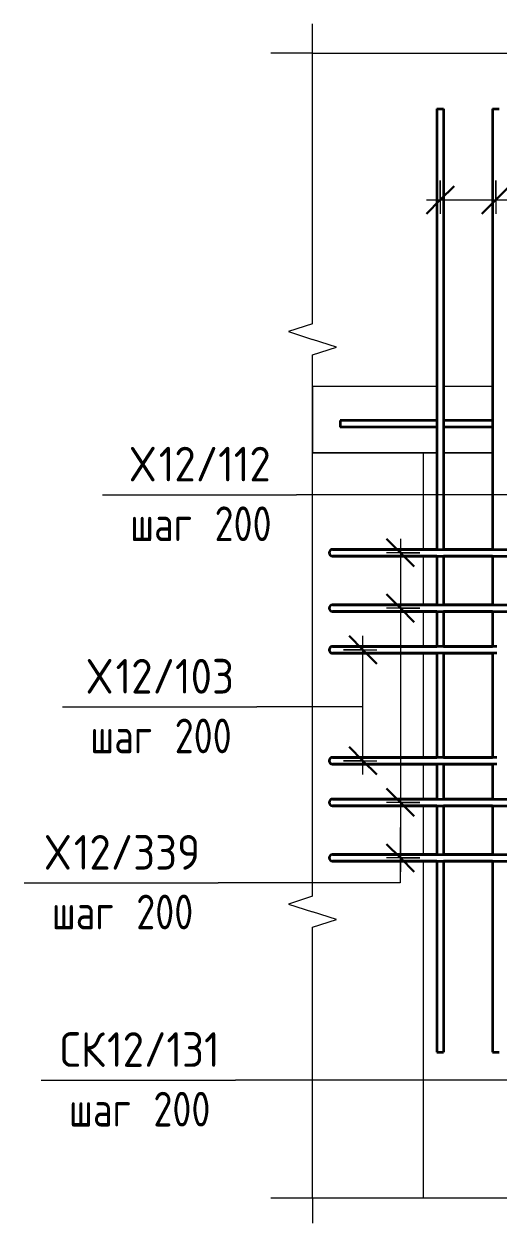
# Model space of a CAD drawing. Header units: millimetres. Extents: x 27196 to 80378, y -5588 to 34882.
# Drawn here: x 77860 to 78714, y -58 to 2103 of the extents above; entities that cross this region are included whole.
import ezdxf

# ---------------------------------------------------------------- set-up
doc = ezdxf.new("R2010")
doc.units = ezdxf.units.MM
for name, color, linetype, lineweight in [('AA_Dim', 7, 'Continuous', 9), ('AA_Dim-25', 7, 'Continuous', 9), ('AA_Oformlenie', 7, 'Continuous', 9), ('AA_Vinoska', 7, 'Continuous', 9), ('AF_Perekritie_Опалубка', 253, 'Continuous', 18), ('AF_Stena_Опалубка', 253, 'Continuous', 18), ('KR_Armatura_Tonkie', 7, 'Continuous', 20)]:
    doc.layers.add(name, color=color, linetype=linetype, lineweight=lineweight)
doc.styles.add('ISOCPEUR_10', font='isocpeur.ttf', dxfattribs={"width": 0.9, "height": 62.5})
doc.styles.add('ISOCPEUR_11', font='isocpeur.ttf', dxfattribs={"width": 0.8, "height": 62.5})
doc.dimstyles.new('10_Раскладка_арматуры_с_засечками_1', dxfattribs={"dimscale": 304.8, "dimtxt": 0.18, "dimasz": 0.164042, "dimexe": 0.082021, "dimexo": 0, "dimgap": 0, "dimtad": 1, "dimdec": 3, "dimrnd": 0.001, "dimdsep": 46, "dimtxsty": 'ISOCPEUR_11', "dimblk1": 'OBLIQUE', "dimblk2": 'OBLIQUE', "dimsah": 1, "dimcen": 0.09, "dimdle": 0.082021, "dimazin": 0, "dimtfac": 1, "dimtdec": 4, "dimtix": 1, "dimtmove": 0, "dimatfit": 3, "dimfxl": 1, "dimtvp": 1, "dimtolj": 1, "dimtzin": 0, "dimlwd": 18, "dimlwe": 18, "dimarcsym": 2})

# ---------------------------------------------------------------- blocks, each defined once
blk = doc.blocks.new('011_Прямоугольник обрыва _ЭлУзла_ - 011_Прямоугольник обрыва _ЭлУзла_-4149811-Схема обрамления отверстия в стене')
at = {"layer": 'AA_Oformlenie'}
for p, q in [((-32785.1, 1562.6), (-32785.1, 2050.2)), ((-32785.1, 2050.2), (-32412.6, 2050.2)), ((-32356.9, 2050.2), (-31612.6, 2050.2)), ((-31556.9, 2050.2), (-31185.1, 2050.2)), ((-31185.1, 2050.2), (-31185.1, 1562.6)), ((-32785.1, 530.9), (-32785.1, 1506.9)), ((-31185.1, 1506.9), (-31185.1, 530.9)), ((-32785.1, -13.1), (-32785.1, 475.2)), ((-31185.1, 475.2), (-31185.1, -13.1)), ((-32412.6, -13.1), (-32785.1, -13.1)), ((-31612.6, -13.1), (-32356.9, -13.1)), ((-31185.1, -13.1), (-31556.9, -13.1))]:
    blk.add_line(p, q, dxfattribs=at)
blk = doc.blocks.new('042_М_Арматуры - Диам длина поз _ Комментарий-3662934-Схема обрамления отверстия в стене')
at = {"layer": 'AA_Vinoska'}
blk.add_line((-33274, 199.5), (-32924, 199.5), dxfattribs=at)
blk = doc.blocks.new('DIMBLOCK103-Схема обрамления отверстия в стене')
at = {"layer": 'AA_Dim-25', "lineweight": 30}
for p, q in [((78538.4, 1150), (78513.4, 1175)), ((78538.4, 1150), (78563.4, 1125)), ((78538.4, 1050), (78513.4, 1075)), ((78538.4, 1050), (78563.4, 1025))]:
    blk.add_line(p, q, dxfattribs=at)
at = {"layer": 'AA_Dim-25', "lineweight": 18}
for p, q in [((78538.4, 1175), (78538.4, 1050)), ((78573.7, 1150), (78513.4, 1150)), ((78538.4, 1150), (78573.7, 1150)), ((78573.7, 1050), (78513.4, 1050)), ((78538.4, 1050), (78573.7, 1050))]:
    blk.add_line(p, q, dxfattribs=at)
blk = doc.blocks.new('_Oblique')
at = {"color": 0, "linetype": 'ByBlock', "lineweight": -2}
blk.add_line((-0.5, -0.5), (0.5, 0.5), dxfattribs=at)
blk = doc.blocks.new('DIMBLOCK104-Схема обрамления отверстия в стене')
at = {"layer": 'AA_Dim-25', "lineweight": 30}
for p, q in [((78538.4, 1050), (78513.4, 1075)), ((78538.4, 1050), (78563.4, 1025)), ((78538.4, 700), (78513.4, 725)), ((78538.4, 700), (78563.4, 675))]:
    blk.add_line(p, q, dxfattribs=at)
at = {"layer": 'AA_Dim-25', "lineweight": 18}
for p, q in [((78573.7, 1050), (78513.4, 1050)), ((78538.4, 1050), (78538.4, 700)), ((78538.4, 1050), (78573.7, 1050)), ((78573.7, 700), (78513.4, 700)), ((78538.4, 700), (78573.7, 700))]:
    blk.add_line(p, q, dxfattribs=at)
blk = doc.blocks.new('DIMBLOCK105-Схема обрамления отверстия в стене')
at = {"layer": 'AA_Dim-25', "lineweight": 30}
for p, q in [((78538.4, 700), (78513.4, 725)), ((78538.4, 700), (78563.4, 675)), ((78538.4, 600), (78513.4, 625)), ((78538.4, 600), (78563.4, 575))]:
    blk.add_line(p, q, dxfattribs=at)
at = {"layer": 'AA_Dim-25', "lineweight": 18}
for p, q in [((78573.7, 700), (78513.4, 700)), ((78538.4, 700), (78538.4, 575)), ((78538.4, 700), (78573.7, 700)), ((78573.7, 600), (78513.4, 600)), ((78538.4, 600), (78573.7, 600))]:
    blk.add_line(p, q, dxfattribs=at)
blk = doc.blocks.new('DIMBLOCK106-Схема обрамления отверстия в стене')
at = {"layer": 'AA_Dim-25', "lineweight": 18}
for p, q in [((78610.2, 1821.1), (78610.2, 1760.8)), ((78610.2, 1785.8), (78610.2, 1821.1)), ((78710.2, 1821.1), (78710.2, 1760.8)), ((78710.2, 1785.8), (78710.2, 1821.1)), ((78585.2, 1785.8), (78710.2, 1785.8))]:
    blk.add_line(p, q, dxfattribs=at)
at = {"layer": 'AA_Dim-25', "lineweight": 30}
for p, q in [((78610.2, 1785.8), (78635.2, 1810.8)), ((78710.2, 1785.8), (78735.2, 1810.8)), ((78610.2, 1785.8), (78585.2, 1760.8)), ((78710.2, 1785.8), (78685.2, 1760.8))]:
    blk.add_line(p, q, dxfattribs=at)
blk = doc.blocks.new('DIMBLOCK107-Схема обрамления отверстия в стене')
at = {"layer": 'AA_Dim-25', "lineweight": 18}
for p, q in [((78710.2, 1821.1), (78710.2, 1760.8)), ((78710.2, 1785.8), (78710.2, 1821.1)), ((79610.2, 1821.1), (79610.2, 1760.8)), ((79610.2, 1785.8), (79610.2, 1821.1)), ((78710.2, 1785.8), (79610.2, 1785.8))]:
    blk.add_line(p, q, dxfattribs=at)
at = {"layer": 'AA_Dim-25', "lineweight": 30}
for p, q in [((78710.2, 1785.8), (78735.2, 1810.8)), ((79610.2, 1785.8), (79635.2, 1810.8)), ((78710.2, 1785.8), (78685.2, 1760.8)), ((79610.2, 1785.8), (79585.2, 1760.8))]:
    blk.add_line(p, q, dxfattribs=at)
blk = doc.blocks.new('DIMBLOCK112-Схема обрамления отверстия в стене')
at = {"layer": 'AA_Dim-25', "lineweight": 30}
for p, q in [((78471, 975), (78446, 1000)), ((78471, 975), (78496, 950)), ((78471, 775), (78446, 800)), ((78471, 775), (78496, 750))]:
    blk.add_line(p, q, dxfattribs=at)
at = {"layer": 'AA_Dim-25', "lineweight": 18}
for p, q in [((78471, 750), (78471, 1000)), ((78435.7, 975), (78496, 975)), ((78471, 975), (78435.7, 975)), ((78435.7, 775), (78496, 775)), ((78471, 775), (78435.7, 775))]:
    blk.add_line(p, q, dxfattribs=at)

msp = doc.modelspace()

# ---------------------------------------------------------------- linework, layer by layer
at = {"layer": 'AA_Vinoska'}
for p, q in [((78380.1578, 2050.1675), (78380.1578, 2102.8921)), ((78380.1578, 2050.1675), (78305.1578, 2050.1675)), ((78380.1578, 1562.5127), (78336.8327, 1548.4355)), ((78336.8327, 1548.4355), (78380.1578, 1534.3583)), ((78423.459, 1520.6083), (78380.1578, 1534.3583)), ((78380.1578, 1506.8583), (78423.459, 1520.6083)), ((78860.2147, 1254.5309), (78351.3759, 1254.5309)), ((78470.5169, 872.1654), (78279.5595, 872.1654)), ((78538.1633, 654.545), (78538.1633, 554.8599)), ((78538.1633, 554.8599), (78210.2513, 554.8599)), ((78380.1578, 530.8943), (78336.8327, 516.8172)), ((78336.8327, 516.8172), (78380.1578, 502.74)), ((78423.459, 488.99), (78380.1578, 502.74)), ((78380.1578, 475.24), (78423.459, 488.99)), ((79080.8031, 199.4806), (78241.1877, 199.4806)), ((78380.1578, -13.0692), (78305.1578, -13.0692)), ((78380.1578, -13.0692), (78380.1578, -58.0886))]:
    msp.add_line(p, q, dxfattribs=at)
at = {"layer": 'AF_Perekritie_Опалубка', "lineweight": 20}
for p, q in [((78380.1578, 1450), (78604.1578, 1450)), ((78380.1578, 1450), (78380.1578, 1330)), ((78616.1578, 1450), (78704.1578, 1450)), ((78604.1578, 1330), (78380.1578, 1330)), ((78704.1578, 1330), (78616.1578, 1330))]:
    msp.add_line(p, q, dxfattribs=at)
at = {"layer": 'AF_Stena_Опалубка', "lineweight": 20}
for p, q in [((78380.1578, 530.8943), (78380.1578, 1330)), ((78380.1578, 1330), (78580.1578, 1330)), ((78604.1578, 1330), (78580.1578, 1330)), ((78580.1578, 1155.9996), (78580.1578, 1330)), ((78580.1578, 1330), (78604.1578, 1330)), ((78704.1578, 1330), (78616.1578, 1330)), ((78616.1578, 1330), (78704.1578, 1330)), ((78580.1578, 1055.9996), (78580.1578, 1143.9996)), ((78580.1578, 980.9996), (78580.1578, 1043.9996)), ((78580.1578, 780.9996), (78580.1578, 968.9996)), ((78580.1578, 706), (78580.1578, 768.9996)), ((78580.1578, 606), (78580.1578, 694)), ((78580.1578, -13.0692), (78580.1578, 594)), ((78380.1578, -13.0692), (78380.1578, 475.24))]:
    msp.add_line(p, q, dxfattribs=at)
at = {"layer": 'KR_Armatura_Tonkie', "lineweight": 35}
for p, q in [((78604.1578, 1950), (78604.1578, 1155.9996)), ((78604.1578, 1950), (78616.1578, 1950)), ((78604.1578, 1950), (78604.1578, 1388)), ((78604.1578, 1950), (78616.1578, 1950)), ((78616.1578, 1950), (78616.1578, 1155.9996)), ((78616.1578, 1950), (78616.1578, 1388)), ((78704.1578, 1950), (78704.1578, 1155.9996)), ((78704.1578, 1950), (78716.1578, 1950)), ((78704.1578, 1950), (78704.1578, 1388)), ((78704.1578, 1950), (78716.1578, 1950)), ((78604.1578, 1388), (78430.1578, 1388)), ((78430.1578, 1388), (78430.1578, 1376)), ((78704.1578, 1388), (78616.1578, 1388)), ((78604.1578, 1376), (78430.1578, 1376)), ((78604.1578, 1376), (78604.1578, 1155.9996)), ((78616.1578, 1376), (78616.1578, 1155.9996)), ((78704.1578, 1376), (78616.1578, 1376)), ((78704.1578, 1376), (78704.1578, 1155.9996)), ((78452.1578, 1155.9996), (78416.1578, 1155.9996)), ((78416.1578, 1155.9996), (78452.1578, 1155.9996)), ((78604.1578, 1155.9996), (78452.1578, 1155.9996)), ((78452.1578, 1155.9996), (78854.1578, 1155.9996)), ((78704.1578, 1155.9996), (78616.1578, 1155.9996)), ((78452.1578, 1143.9996), (78416.1578, 1143.9996)), ((78416.1578, 1143.9996), (78452.1578, 1143.9996)), ((78604.1578, 1143.9996), (78452.1578, 1143.9996)), ((78452.1578, 1143.9996), (78854.1578, 1143.9996)), ((78604.1578, 1143.9996), (78604.1578, 1055.9996)), ((78604.1578, 1143.9996), (78604.1578, 1055.9996)), ((78704.1578, 1143.9996), (78616.1578, 1143.9996)), ((78616.1578, 1143.9996), (78616.1578, 1055.9996)), ((78616.1578, 1143.9996), (78616.1578, 1055.9996)), ((78704.1578, 1143.9996), (78704.1578, 1055.9996)), ((78704.1578, 1143.9996), (78704.1578, 1055.9996)), ((78426.7019, 1055.9996), (78416.1578, 1055.9996)), ((78416.1578, 1055.9996), (78452.1578, 1055.9996)), ((78426.7019, 1055.9996), (78416.1578, 1055.9996)), ((78416.1578, 1055.9996), (78452.1578, 1055.9996)), ((78426.7019, 1043.9996), (78416.1578, 1043.9996)), ((78416.1578, 1043.9996), (78452.1578, 1043.9996)), ((78426.7019, 1043.9996), (78416.1578, 1043.9996)), ((78416.1578, 1043.9996), (78452.1578, 1043.9996)), ((78452.1578, 1055.9996), (78426.8818, 1055.9996)), ((78452.1578, 1055.9996), (78426.8818, 1055.9996)), ((78452.1578, 1043.9996), (78426.8818, 1043.9996)), ((78452.1578, 1043.9996), (78426.8818, 1043.9996)), ((78604.1578, 1055.9996), (78452.1578, 1055.9996)), ((78452.1578, 1055.9996), (78854.1578, 1055.9996)), ((78604.1578, 1055.9996), (78452.1578, 1055.9996)), ((78452.1578, 1055.9996), (78854.1578, 1055.9996)), ((78604.1578, 1043.9996), (78452.1578, 1043.9996)), ((78452.1578, 1043.9996), (78854.1578, 1043.9996)), ((78604.1578, 1043.9996), (78452.1578, 1043.9996)), ((78452.1578, 1043.9996), (78854.1578, 1043.9996)), ((78604.1578, 1043.9996), (78604.1578, 980.9996)), ((78604.1578, 1043.9996), (78604.1578, 980.9996)), ((78704.1578, 1055.9996), (78616.1578, 1055.9996)), ((78704.1578, 1055.9996), (78616.1578, 1055.9996)), ((78704.1578, 1043.9996), (78616.1578, 1043.9996)), ((78704.1578, 1043.9996), (78616.1578, 1043.9996)), ((78616.1578, 1043.9996), (78616.1578, 980.9996)), ((78616.1578, 1043.9996), (78616.1578, 980.9996)), ((78704.1578, 1043.9996), (78704.1578, 980.9996)), ((78704.1578, 1043.9996), (78704.1578, 980.9996)), ((78459.181, 980.9996), (78416.1578, 980.9996)), ((78416.1578, 980.9996), (78426.7019, 980.9996)), ((78426.7019, 980.9996), (78426.7019, 980.9996)), ((78452.1578, 980.9996), (78426.7019, 980.9996)), ((78426.8818, 980.9996), (78452.1578, 980.9996)), ((78426.9024, 980.9996), (78463.8675, 980.9996)), ((78452.1578, 980.9996), (78604.1578, 980.9996)), ((78687.3382, 980.9996), (78452.1578, 980.9996)), ((78477.6136, 980.9996), (78459.2993, 980.9996)), ((78514.7791, 980.9996), (78477.6136, 980.9996)), ((78616.1578, 980.9996), (78687.3382, 980.9996)), ((78687.3382, 980.9996), (78704.2174, 980.9996)), ((78712.3381, 980.9996), (78687.3382, 980.9996)), ((78459.181, 968.9996), (78416.1578, 968.9996)), ((78416.1578, 968.9996), (78426.7019, 968.9996)), ((78452.1578, 968.9996), (78416.1578, 968.9996)), ((78416.1578, 968.9996), (78426.7019, 968.9996)), ((78426.8818, 968.9996), (78452.1578, 968.9996)), ((78426.9024, 968.9996), (78463.8675, 968.9996)), ((78452.1578, 968.9996), (78604.1578, 968.9996)), ((78687.3382, 968.9996), (78452.1578, 968.9996)), ((78477.6136, 968.9996), (78459.2993, 968.9996)), ((78514.7791, 968.9996), (78477.6136, 968.9996)), ((78604.1578, 968.9996), (78604.1578, 780.9996)), ((78604.1578, 968.9996), (78604.1578, 780.9996)), ((78616.1578, 968.9996), (78687.3382, 968.9996)), ((78616.1578, 968.9996), (78616.1578, 780.9996)), ((78616.1578, 968.9996), (78616.1578, 780.9996)), ((78687.3382, 968.9996), (78704.2174, 968.9996)), ((78712.3381, 968.9996), (78687.3382, 968.9996)), ((78704.1578, 968.9996), (78704.1578, 780.9996)), ((78704.1578, 968.9996), (78704.1578, 780.9996)), ((78459.181, 780.9996), (78416.1578, 780.9996)), ((78416.1578, 780.9996), (78426.7019, 780.9996)), ((78426.7019, 780.9996), (78426.7019, 780.9996)), ((78452.1578, 780.9996), (78426.7019, 780.9996)), ((78426.8818, 780.9996), (78452.1578, 780.9996)), ((78426.9024, 780.9996), (78463.8675, 780.9996)), ((78452.1578, 780.9996), (78604.1578, 780.9996)), ((78687.3382, 780.9996), (78452.1578, 780.9996)), ((78477.6136, 780.9996), (78459.2993, 780.9996)), ((78514.7791, 780.9996), (78477.6136, 780.9996)), ((78616.1578, 780.9996), (78687.3382, 780.9996)), ((78687.3382, 780.9996), (78704.2174, 780.9996)), ((78712.3381, 780.9996), (78687.3382, 780.9996)), ((78459.181, 768.9996), (78416.1578, 768.9996)), ((78416.1578, 768.9996), (78426.7019, 768.9996)), ((78452.1578, 768.9996), (78416.1578, 768.9996)), ((78416.1578, 768.9996), (78426.7019, 768.9996)), ((78426.8818, 768.9996), (78452.1578, 768.9996)), ((78426.9024, 768.9996), (78463.8675, 768.9996)), ((78452.1578, 768.9996), (78604.1578, 768.9996)), ((78687.3382, 768.9996), (78452.1578, 768.9996)), ((78477.6136, 768.9996), (78459.2993, 768.9996)), ((78514.7791, 768.9996), (78477.6136, 768.9996)), ((78604.1578, 768.9996), (78604.1578, 706)), ((78604.1578, 768.9996), (78604.1578, 706)), ((78616.1578, 768.9996), (78687.3382, 768.9996)), ((78616.1578, 768.9996), (78616.1578, 706)), ((78616.1578, 768.9996), (78616.1578, 706)), ((78687.3382, 768.9996), (78704.2174, 768.9996)), ((78712.3381, 768.9996), (78687.3382, 768.9996)), ((78704.1578, 768.9996), (78704.1578, 706)), ((78704.1578, 768.9996), (78704.1578, 706)), ((78452.1578, 706), (78416.1578, 706)), ((78416.1578, 706), (78452.1578, 706)), ((78452.1578, 694), (78416.1578, 694)), ((78416.1578, 694), (78452.1578, 694)), ((78604.1578, 706), (78452.1578, 706)), ((78452.1578, 706), (79868.1578, 706)), ((78604.1578, 694), (78452.1578, 694)), ((78452.1578, 694), (79868.1578, 694)), ((78604.1578, 694), (78604.1578, 606)), ((78604.1578, 694), (78604.1578, 606)), ((78704.1578, 706), (78616.1578, 706)), ((78704.1578, 694), (78616.1578, 694)), ((78616.1578, 694), (78616.1578, 606)), ((78616.1578, 694), (78616.1578, 606)), ((78704.1578, 694), (78704.1578, 606)), ((78704.1578, 694), (78704.1578, 606)), ((78452.1578, 606), (78416.1578, 606)), ((78416.1578, 606), (78452.1578, 606)), ((78604.1578, 606), (78452.1578, 606)), ((78452.1578, 606), (79868.1578, 606)), ((78704.1578, 606), (78616.1578, 606)), ((78452.1578, 594), (78416.1578, 594)), ((78416.1578, 594), (78452.1578, 594)), ((78604.1578, 594), (78452.1578, 594)), ((78452.1578, 594), (79868.1578, 594)), ((78604.1578, 594), (78604.1578, 250)), ((78604.1578, 594), (78604.1578, 250)), ((78704.1578, 594), (78616.1578, 594)), ((78616.1578, 594), (78616.1578, 250)), ((78616.1578, 594), (78616.1578, 250)), ((78704.1578, 594), (78704.1578, 250)), ((78704.1578, 594), (78704.1578, 250)), ((78604.1578, 250), (78616.1578, 250)), ((78604.1578, 250), (78616.1578, 250)), ((78704.1578, 250), (78716.1578, 250)), ((78704.1578, 250), (78716.1578, 250))]:
    msp.add_line(p, q, dxfattribs=at)
for centre, start, end in [((78416.1578, 1149.9996), 90, 270), ((78416.1578, 1149.9996), 90, 270), ((78416.1578, 1049.9996), 90, 270), ((78416.1578, 1049.9996), 90, 270), ((78416.1578, 1049.9996), 90, 270), ((78416.1578, 1049.9996), 90, 270), ((78416.1578, 974.9996), 90, 270), ((78416.1578, 974.9996), 90, 270), ((78416.1578, 974.9996), 120.011185, 210), ((78416.1578, 974.9996), 90, 120), ((78416.1578, 974.9996), 212.9681478, 270), ((78416.1578, 774.9996), 90, 270), ((78416.1578, 774.9996), 90, 270), ((78416.1578, 774.9996), 90, 154.1099697), ((78416.1578, 774.9996), 156.3834129, 270), ((78416.1578, 700), 90, 270), ((78416.1578, 700), 90, 270), ((78416.1578, 600), 90, 270), ((78416.1578, 600), 90, 270)]:
    msp.add_arc(centre, 6, start, end, dxfattribs=at)

# ---------------------------------------------------------------- block references
at = {"layer": 'AA_Oformlenie'}
msp.add_blockref('011_Прямоугольник обрыва _ЭлУзла_ - 011_Прямоугольник обрыва _ЭлУзла_-4149811-Схема обрамления отверстия в стене', (111165.2194, 0), dxfattribs=at)
at = {"layer": 'AA_Vinoska'}
for p in [(111275.4075, 1055.0504), (111203.5911, 672.6849), (111134.2829, 355.3793), (111165.2194, 0)]:
    msp.add_blockref('042_М_Арматуры - Диам длина поз _ Комментарий-3662934-Схема обрамления отверстия в стене', p, dxfattribs=at)

# ---------------------------------------------------------------- texts
at = {"layer": 'AA_Vinoska', "char_height": 62.5, "attachment_point": 1}
for s, insert, width, style in [('\\fISOCPEUR|b0|i0|c204|p34|;\\W.9;Х', (78052.4169, 1340.8835), 61.329094, 'ISOCPEUR_10'), ('12/112', (78103.0185, 1340.8835), 248.923969, 'ISOCPEUR_10'), (' 200', (78171.8023, 1233.4072), 166.751, 'ISOCPEUR_11'), ('шаг', (78051.4169, 1233.4072), 145.907125, 'ISOCPEUR_11'), ('\\fISOCPEUR|b0|i0|c204|p34|;\\W.9;Х', (77974.638, 958.518), 61.329094, 'ISOCPEUR_10'), ('12/103', (78025.2395, 958.518), 263.354344, 'ISOCPEUR_10'), (' 200', (78099.9859, 851.0417), 166.751, 'ISOCPEUR_11'), ('шаг', (77979.6005, 851.0417), 145.907125, 'ISOCPEUR_11'), ('\\fISOCPEUR|b0|i0|c204|p34|;\\W.9;Х', (77899.3673, 641.2125), 61.329094, 'ISOCPEUR_10'), ('12/339', (77949.9688, 641.2125), 277.784719, 'ISOCPEUR_10'), (' 200', (78030.6777, 533.7361), 166.751, 'ISOCPEUR_11'), ('шаг', (77910.2923, 533.7361), 145.907125, 'ISOCPEUR_11'), ('СК', (77925.0162, 285.8331), 102.816422, 'ISOCPEUR_10'), ('12/131', (78009.8483, 285.8331), 248.923969, 'ISOCPEUR_10'), (' 200', (78061.6142, 178.3568), 166.751, 'ISOCPEUR_11'), ('шаг', (77941.2287, 178.3568), 145.907125, 'ISOCPEUR_11')]:
    msp.add_mtext(s, dxfattribs=dict(at, insert=insert, width=width, style=style))

# ---------------------------------------------------------------- dimensions: what is measured, and where the dimension line sits
at = {"layer": 'AA_Dim', "lineweight": 18}
for base, p1, p2, override, picture, middle in [((78710.1578, 1785.7746), (78610.1578, 1821.13), (78710.1578, 1821.13), {"dimpost": '<>', "dimfxl": 100}, 'DIMBLOCK106-Схема обрамления отверстия в стене', (78660.1578, 1817.0246)), ((79610.1578, 1785.7746), (78710.1578, 1821.13), (79610.1578, 1821.13), {"dimpost": '<>', "dimfxl": 900}, 'DIMBLOCK107-Схема обрамления отверстия в стене', (79160.1578, 1817.0246))]:
    dim = msp.add_linear_dim(base=base, p1=p1, p2=p2, dimstyle='10_Раскладка_арматуры_с_засечками_1', override=override, dxfattribs=at)
    dim.commit()
    dim.dimension.update_dxf_attribs({"geometry": picture, "text_midpoint": middle})
for base, p1, p2, override, picture, middle in [((78538.3632, 1049.9996), (78573.7185, 1149.9996), (78573.7185, 1049.9996), {"dimpost": '<>', "dimfxl": 100}, 'DIMBLOCK103-Схема обрамления отверстия в стене', (78507.1132, 1099.9996)), ((78538.3632, 700), (78573.7185, 1049.9996), (78573.7185, 700), {"dimpost": '<>', "dimfxl": 349.99961}, 'DIMBLOCK104-Схема обрамления отверстия в стене', (78507.1132, 874.9998)), ((78471.0265, 974.9996), (78435.6711, 774.9996), (78435.6711, 974.9996), {"dimpost": '<>', "dimfxl": 200}, 'DIMBLOCK112-Схема обрамления отверстия в стене', (78439.7765, 874.9996)), ((78538.3632, 600), (78573.7185, 700), (78573.7185, 600), {"dimpost": '<>', "dimfxl": 100}, 'DIMBLOCK105-Схема обрамления отверстия в стене', (78507.1132, 650))]:
    dim = msp.add_linear_dim(base=base, p1=p1, p2=p2, angle=90, dimstyle='10_Раскладка_арматуры_с_засечками_1', override=override, dxfattribs=at)
    dim.commit()
    dim.dimension.update_dxf_attribs({"geometry": picture, "text_midpoint": middle})

doc.saveas('drawing.dxf')
